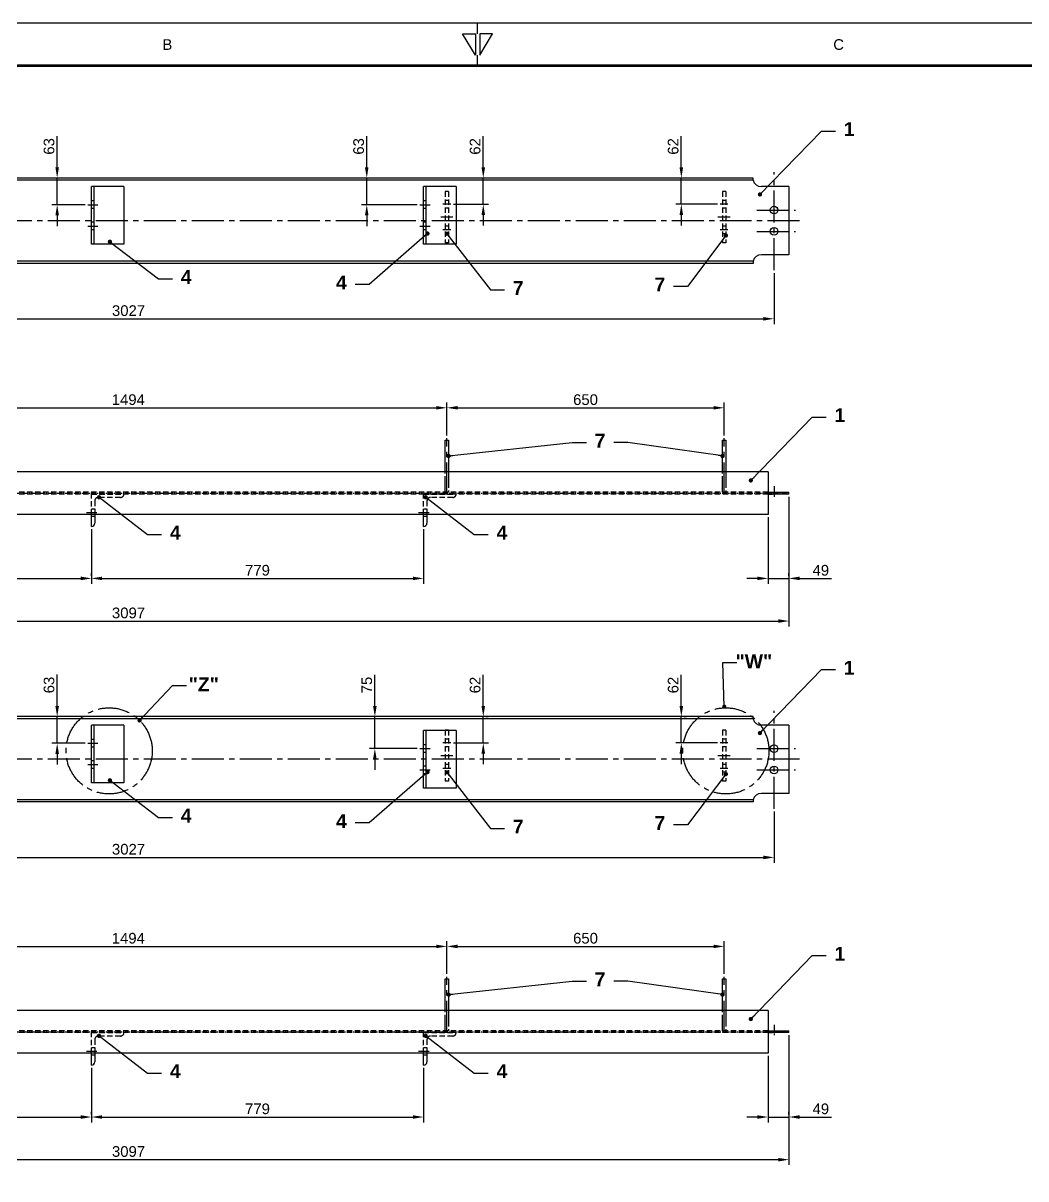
# Model space of a CAD drawing. Header units: millimetres. Extents: x -11137 to 17544, y -5373 to 15400.
# Drawn here: x 2094 to 4446, y 3230 to 5940 of the extents above; entities that cross this region are included whole.
import ezdxf
from ezdxf.enums import TextEntityAlignment as Align

# ---------------------------------------------------------------- set-up
doc = ezdxf.new("R2010")
doc.units = ezdxf.units.MM
doc.header["$LTSCALE"] = 100
doc.header["$MEASUREMENT"] = 0
for name, pattern in [('CENTER', [2, 1.25, -0.25, 0.25, -0.25]), ('CENTER2', [1.125, 0.75, -0.125, 0.125, -0.125]), ('HIDDEN', [0.375, 0.25, -0.125])]:
    doc.linetypes.add(name, pattern=pattern)
for name, color, linetype in [('CENTRO', 1, 'CENTER'), ('CONTORNO', 3, 'Continuous'), ('EM-PJ-CENTRO', 10, 'CENTER2'), ('EM-PJ-CONTORNO', 3, 'Continuous'), ('EM-PJ-COTA', 7, 'Continuous'), ('EM-PJ-TEXTO', 7, 'Continuous'), ('EM-PJ-TRACEJADA', 1, 'HIDDEN')]:
    doc.layers.add(name, color=color, linetype=linetype)
doc.styles.add('PADRAO ANGLO', font='arial.ttf')
doc.styles.add('PADRAO ANGLO NEG', font='arialbd.ttf')
doc.dimstyles.new('COTAS-ANGLO-PADRÃO', dxfattribs={"dimscale": 10, "dimtxt": 2.5, "dimasz": 2.5, "dimexe": 1.25, "dimexo": 0.625, "dimtad": 1, "dimtxsty": 'PADRAO ANGLO', "dimcen": 2.5, "dimclrd": 256, "dimclre": 256, "dimclrt": 256, "dimadec": 0, "dimazin": 0, "dimtfac": 1, "dimtmove": 0, "dimatfit": 0, "dimfxl": 1, "dimarcsym": 0})

# ---------------------------------------------------------------- blocks, each defined once
blk = doc.blocks.new('FORMATO_A1')
for p, q in [((841, 594), (0, 594)), ((316, 591.5), (316, 594)), ((316, 584), (316, 586.5))]:
    blk.add_line(p, q)
for points in [[(315.5, 586.5), (312.5, 591.5), (315.5, 591.5)], [(316.5, 586.5), (319.5, 591.5), (316.5, 591.5)]]:
    blk.add_lwpolyline(points, close=True)
at = {"const_width": 0.6}
blk.add_lwpolyline([(831, 584), (25, 584), (25, 10), (831, 10)], close=True, dxfattribs=at)
at = {"style": 'PADRAO ANGLO'}
for s, p in [('B', (243.27, 588.98)), ('C', (400.66, 588.98))]:
    blk.add_text(s, height=2.5, dxfattribs=at).set_placement(p, align=Align.MIDDLE)
blk = doc.blocks.new('b guard remov')
at = {"layer": 'EM-PJ-CENTRO'}
blk.add_line((39699.5, -27139.9), (39699.5, -27008), dxfattribs=at)
at = {"layer": 'EM-PJ-CENTRO', "ltscale": 0.5}
for p, q in [((39695.5, -27134.9), (39695.5, -27087)), ((39703.5, -27087), (39703.5, -27134.9)), ((39703.5, -27134.9), (39695.5, -27134.9))]:
    blk.add_line(p, q, dxfattribs=at)
at = {"layer": 'EM-PJ-CONTORNO', "ltscale": 0.5}
for p, q in [((39695.5, -27087), (39695.5, -27013)), ((39695.5, -27013), (39703.5, -27013)), ((39703.5, -27013), (39703.5, -27087))]:
    blk.add_line(p, q, dxfattribs=at)
blk = doc.blocks.new('guada remo')
at = {"layer": 'EM-PJ-CENTRO', "xscale": -1}
blk.add_blockref('b guard remov', (78531.4, 0), dxfattribs=at)
blk = doc.blocks.new('A$Cfd298604')
at = {"layer": 'EM-PJ-CENTRO'}
blk.add_line((44, 12.9), (44, -11.9), dxfattribs=at)
at = {"layer": 'EM-PJ-CONTORNO', "ltscale": 0.5}
for p, q in [((47.9, 7.9), (68.3, 7.9)), ((76.2, 0), (47.9, 0))]:
    blk.add_line(p, q, dxfattribs=at)
blk.add_arc((68.3, 0), 7.94, 0, 90, dxfattribs=at)
at = {"layer": 'EM-PJ-TRACEJADA', "ltscale": 0.5}
for p, q in [((0, 0), (0, 76.2)), ((7.9, 68.3), (7.9, 15.9)), ((47.9, 0), (0, 0)), ((15.9, 7.9), (47.9, 7.9))]:
    blk.add_line(p, q, dxfattribs=at)
at = {"layer": 'EM-PJ-TRACEJADA'}
for p, q in [((35, 0), (35, 7.9)), ((53, 7.9), (53, 0))]:
    blk.add_line(p, q, dxfattribs=at)
at = {"layer": 'EM-PJ-TRACEJADA', "ltscale": 0.5}
for centre, start, end in [((0, 68.3), 0, 90), ((15.9, 15.9), 180, 270)]:
    blk.add_arc(centre, 7.94, start, end, dxfattribs=at)
blk = doc.blocks.new('W103')
at = {"layer": 'CENTRO', "ltscale": 0.1}
for p, q in [((36934.7, -27122), (36934.7, -27146.5)), ((39961.7, -27122), (39961.7, -27147.3)), ((39996.7, -27138), (36899.7, -27138))]:
    blk.add_line(p, q, dxfattribs=at)
at = {"layer": 'CONTORNO'}
for p, q in [((36938.6, -27135.9), (36899.7, -27135.9)), ((36899.7, -27140.2), (36899.7, -27135.9)), ((36899.7, -27140.2), (36938.6, -27140.2)), ((36948.6, -27135.9), (36938.6, -27135.9)), ((36948.6, -27140.2), (36938.6, -27140.2)), ((39932.1, -27135.9), (39942.1, -27135.9)), ((39932.1, -27140.2), (39942.1, -27140.2)), ((39942.1, -27135.9), (39996.7, -27135.9)), ((39942.1, -27140.2), (39996.7, -27140.2)), ((39996.7, -27140.2), (39996.7, -27135.9))]:
    blk.add_line(p, q, dxfattribs=at)
at = {"layer": 'EM-PJ-CONTORNO', "ltscale": 0.5}
for p, q in [((36948.6, -27088), (39932.1, -27088)), ((36948.6, -27088), (36948.6, -27188)), ((39932.1, -27088), (39932.1, -27188)), ((36948.6, -27188), (39932.1, -27188))]:
    blk.add_line(p, q, dxfattribs=at)
at = {"layer": 'EM-PJ-TRACEJADA', "ltscale": 0.5}
for p, q in [((36925.7, -27135.8), (36925.7, -27140.2)), ((36943.7, -27134.9), (36943.7, -27141.1)), ((36948.6, -27135.9), (39932.1, -27135.9)), ((36948.6, -27140.2), (39932.1, -27140.2)), ((39952.7, -27135.9), (39952.7, -27140.2)), ((39970.7, -27135.9), (39970.7, -27140.2))]:
    blk.add_line(p, q, dxfattribs=at)
at = {"layer": 'EM-PJ-CENTRO'}
for p in [(-1780.3, -1), (-1130.2, -1), (363.8, -1), (1013.8, -1)]:
    blk.add_blockref('guada remo', p, dxfattribs=at)
at = {"layer": 'EM-PJ-TRACEJADA', "rotation": 90}
for p, xscale in [((37756.4, -27140.2), -1), ((38535.2, -27140.2), -1.000000000000001), ((39284.9, -27140.2), -1.000000000000001)]:
    blk.add_blockref('A$Cfd298604', p, dxfattribs=dict(at, xscale=xscale))
blk = doc.blocks.new('*D136')
at = {"layer": 'Defpoints', "color": 0, "transparency": 16777216}
for p in [(2254.7, 3497), (1505, 3375.4), (2254.7, 3375.4)]:
    blk.add_point(p, dxfattribs=at)
at = {"layer": 'EM-PJ-COTA', "lineweight": -2, "transparency": 16777216}
for p, q in [((2254.7, 3490.8), (2254.7, 3362.9)), ((1505, 3381.6), (1505, 3387.9)), ((1530, 3375.4), (2229.7, 3375.4))]:
    blk.add_line(p, q, dxfattribs=at)
at = {"layer": 'EM-PJ-COTA', "transparency": 16777216}
for points in [[(1530, 3379.5), (1530, 3371.2), (1505, 3375.4)], [(2229.7, 3379.5), (2229.7, 3371.2), (2254.7, 3375.4)]]:
    blk.add_solid(points, dxfattribs=at)
at = {"layer": 'EM-PJ-COTA', "transparency": 16777216, "insert": (1879.8, 3394.4), "char_height": 25, "attachment_point": 5, "style": 'PADRAO ANGLO'}
blk.add_mtext('750', dxfattribs=at)
blk = doc.blocks.new('*D137')
at = {"layer": 'Defpoints', "color": 0, "transparency": 16777216}
for p in [(3033.4, 3497), (2254.7, 3375.4), (3033.4, 3375.4)]:
    blk.add_point(p, dxfattribs=at)
at = {"layer": 'EM-PJ-COTA', "lineweight": -2, "transparency": 16777216}
for p, q in [((3033.4, 3490.8), (3033.4, 3362.9)), ((2254.7, 3381.6), (2254.7, 3387.9)), ((2279.7, 3375.4), (3008.4, 3375.4))]:
    blk.add_line(p, q, dxfattribs=at)
at = {"layer": 'EM-PJ-COTA', "transparency": 16777216}
for points in [[(2279.7, 3379.5), (2279.7, 3371.2), (2254.7, 3375.4)], [(3008.4, 3379.5), (3008.4, 3371.2), (3033.4, 3375.4)]]:
    blk.add_solid(points, dxfattribs=at)
at = {"layer": 'EM-PJ-COTA', "transparency": 16777216, "insert": (2644, 3394.4), "char_height": 25, "attachment_point": 5, "style": 'PADRAO ANGLO'}
blk.add_mtext('779', dxfattribs=at)
blk = doc.blocks.new('*D139')
at = {"layer": 'Defpoints', "color": 0, "transparency": 16777216}
for p in [(3890.1, 3573.2), (793.2, 3375.4), (3890.1, 3275.4)]:
    blk.add_point(p, dxfattribs=at)
at = {"layer": 'EM-PJ-COTA', "lineweight": -2, "transparency": 16777216}
for p, q in [((3890.1, 3567), (3890.1, 3262.9)), ((793.2, 3369.1), (793.2, 3262.9)), ((818.2, 3275.4), (3865.1, 3275.4))]:
    blk.add_line(p, q, dxfattribs=at)
at = {"layer": 'EM-PJ-COTA', "transparency": 16777216}
for points in [[(818.2, 3279.5), (818.2, 3271.2), (793.2, 3275.4)], [(3865.1, 3279.5), (3865.1, 3271.2), (3890.1, 3275.4)]]:
    blk.add_solid(points, dxfattribs=at)
at = {"layer": 'EM-PJ-COTA', "transparency": 16777216, "insert": (2341.6, 3294.4), "char_height": 25, "attachment_point": 5, "style": 'PADRAO ANGLO'}
blk.add_mtext('3097', dxfattribs=at)
blk = doc.blocks.new('*D142')
at = {"layer": 'Defpoints', "color": 0, "transparency": 16777216}
for p in [(1594.1, 3775.4), (3088.1, 3775.4), (3088.1, 3704.4)]:
    blk.add_point(p, dxfattribs=at)
at = {"layer": 'EM-PJ-COTA', "lineweight": -2, "transparency": 16777216}
for p, q in [((1594.1, 3781.6), (1594.1, 3787.9)), ((1619.1, 3775.4), (3063.1, 3775.4)), ((3088.1, 3710.7), (3088.1, 3787.9))]:
    blk.add_line(p, q, dxfattribs=at)
at = {"layer": 'EM-PJ-COTA', "transparency": 16777216}
for points in [[(1619.1, 3779.5), (1619.1, 3771.2), (1594.1, 3775.4)], [(3063.1, 3779.5), (3063.1, 3771.2), (3088.1, 3775.4)]]:
    blk.add_solid(points, dxfattribs=at)
at = {"layer": 'EM-PJ-COTA', "transparency": 16777216, "insert": (2341.1, 3794.4), "char_height": 25, "attachment_point": 5, "style": 'PADRAO ANGLO'}
blk.add_mtext('1494', dxfattribs=at)
blk = doc.blocks.new('*D143')
at = {"layer": 'Defpoints', "color": 0, "transparency": 16777216}
for p in [(3088.1, 3775.4), (3738.2, 3775.4), (3738.2, 3704.4)]:
    blk.add_point(p, dxfattribs=at)
at = {"layer": 'EM-PJ-COTA', "lineweight": -2, "transparency": 16777216}
for p, q in [((3088.1, 3781.6), (3088.1, 3787.9)), ((3113.1, 3775.4), (3713.2, 3775.4)), ((3738.2, 3710.7), (3738.2, 3787.9))]:
    blk.add_line(p, q, dxfattribs=at)
at = {"layer": 'EM-PJ-COTA', "transparency": 16777216}
for points in [[(3113.1, 3779.5), (3113.1, 3771.2), (3088.1, 3775.4)], [(3713.2, 3779.5), (3713.2, 3771.2), (3738.2, 3775.4)]]:
    blk.add_solid(points, dxfattribs=at)
at = {"layer": 'EM-PJ-COTA', "transparency": 16777216, "insert": (3413.1, 3794.4), "char_height": 25, "attachment_point": 5, "style": 'PADRAO ANGLO'}
blk.add_mtext('650', dxfattribs=at)
blk = doc.blocks.new('*D145')
at = {"layer": 'Defpoints', "color": 0, "transparency": 16777216}
for p in [(3841.2, 3525.4), (3890.1, 3375.4), (3890.1, 3375.4)]:
    blk.add_point(p, dxfattribs=at)
at = {"layer": 'EM-PJ-COTA', "lineweight": -2, "transparency": 16777216}
for p, q in [((3841.2, 3519.1), (3841.2, 3362.9)), ((3890.1, 3381.6), (3890.1, 3387.9)), ((3816.2, 3375.4), (3791.2, 3375.4)), ((3841.2, 3375.4), (3890.1, 3375.4)), ((3915.1, 3375.4), (3989.5, 3375.4))]:
    blk.add_line(p, q, dxfattribs=at)
at = {"layer": 'EM-PJ-COTA', "transparency": 16777216}
for points in [[(3816.2, 3379.5), (3816.2, 3371.2), (3841.2, 3375.4)], [(3915.1, 3379.5), (3915.1, 3371.2), (3890.1, 3375.4)]]:
    blk.add_solid(points, dxfattribs=at)
at = {"layer": 'EM-PJ-COTA', "transparency": 16777216, "insert": (3964.8, 3394.4), "char_height": 25, "attachment_point": 5, "style": 'PADRAO ANGLO'}
blk.add_mtext('49', dxfattribs=at)
blk = doc.blocks.new('A$C9bd9dc66')
at = {"layer": 'EM-PJ-CENTRO'}
for p, q in [((8.8, 25), (-15.2, 25)), ((8.8, -25), (-15.2, -25))]:
    blk.add_line(p, q, dxfattribs=at)
at = {"layer": 'EM-PJ-CONTORNO'}
for p, q in [((-76.2, 67.5), (-76.2, -67.5)), ((-76.2, 67.5), (-10, 67.5)), ((-10, 67.5), (0, 67.5)), ((-6.4, -67.5), (-6.4, 67.5)), ((0, -67.5), (0, 67.5)), ((-76.2, -67.5), (-10, -67.5)), ((-10, -67.5), (0, -67.5))]:
    blk.add_line(p, q, dxfattribs=at)
at = {"layer": 'EM-PJ-TRACEJADA'}
for p, q in [((-6.4, 34), (0, 34)), ((-6.4, 16), (0, 16)), ((-6.4, -16), (0, -16)), ((-6.4, -34), (0, -34))]:
    blk.add_line(p, q, dxfattribs=at)
blk = doc.blocks.new('XCV')
at = {"layer": 'EM-PJ-CENTRO', "ltscale": 0.5}
for p, q in [((-16584, 11996.6), (-16602.5, 11996.6)), ((-16579, 11966.6), (-16607.5, 11966.6)), ((-16584, 11936.6), (-16602.5, 11936.6))]:
    blk.add_line(p, q, dxfattribs=at)
at = {"layer": 'EM-PJ-TRACEJADA', "ltscale": 0.5}
for p, q in [((-16589, 12026.6), (-16597, 12026.6)), ((-16597, 12026.6), (-16597, 11906.6)), ((-16589, 12005.6), (-16597, 12005.6)), ((-16589, 12026.6), (-16589, 11906.6)), ((-16589, 11987.6), (-16597, 11987.6)), ((-16589, 11945.6), (-16597, 11945.6)), ((-16589, 11927.6), (-16597, 11927.6)), ((-16589, 11906.6), (-16597, 11906.6))]:
    blk.add_line(p, q, dxfattribs=at)
blk = doc.blocks.new('A$C455dffc9')
at = {"layer": 'EM-PJ-CENTRO'}
for p, q in [((35, -196.4), (35, 34)), ((3062, -196.4), (3062, 34)), ((3122, -80), (-25, -80)), ((-15, -55), (62.6, -55)), ((3021.5, -55), (3112, -55)), ((-15, -105), (62.6, -105)), ((3021.5, -105), (3112, -105))]:
    blk.add_line(p, q, dxfattribs=at)
at = {"layer": 'EM-PJ-CONTORNO'}
for p, q in [((0, 0), (0, -160)), ((0, 0), (64.6, 0)), ((3013, 20), (83.9, 20)), ((83.9, 14.8), (83.9, 20)), ((3013, 14.8), (83.9, 14.8)), ((3013, 14.8), (3013, 20)), ((3097, 0), (3032.3, 0)), ((3097, 0), (3097, -160)), ((0, -160), (64.6, -160)), ((3097, -160), (3032.3, -160)), ((3013, -174.8), (83.9, -174.8)), ((83.9, -174.8), (83.9, -180)), ((3013, -180), (83.9, -180)), ((3013, -174.8), (3013, -180))]:
    blk.add_line(p, q, dxfattribs=at)
for centre in [(35, -55), (3062, -55), (35, -105), (3062, -105)]:
    blk.add_circle(centre, 9, dxfattribs=at)
for centre, start, end in [((64.6, 20), 270, 344.9299), ((3032.3, 20), 195.0701, 270), ((64.6, -180), 15.0701, 90), ((3032.3, -180), 90, 164.9299)]:
    blk.add_arc(centre, 20, start, end, dxfattribs=at)
at = {"layer": 'EM-PJ-CONTORNO', "xscale": -1}
for p in [(711.8, -67.5), (1461.5, -67.5), (2240.2, -80)]:
    blk.add_blockref('A$C9bd9dc66', p, dxfattribs=at)
at = {"layer": 'EM-PJ-CONTORNO'}
for p in [(16744, -12038.1), (17394, -12038.1), (18888, -12038.1), (19538, -12038.1)]:
    blk.add_blockref('XCV', p, dxfattribs=at)
blk = doc.blocks.new('*D164')
at = {"layer": 'Defpoints', "color": 0, "transparency": 16777216}
for p in [(2174.3, 5576.8), (2193.4, 5576.8), (2245.8, 5514.3)]:
    blk.add_point(p, dxfattribs=at)
at = {"layer": 'EM-PJ-COTA', "lineweight": -2, "transparency": 16777216}
for p, q in [((2174.3, 5601.8), (2174.3, 5675.2)), ((2187.1, 5576.8), (2161.8, 5576.8)), ((2174.3, 5514.3), (2174.3, 5576.8)), ((2239.6, 5514.3), (2161.8, 5514.3)), ((2174.3, 5489.3), (2174.3, 5464.3))]:
    blk.add_line(p, q, dxfattribs=at)
at = {"layer": 'EM-PJ-COTA', "transparency": 16777216}
for points in [[(2170.2, 5601.8), (2178.5, 5601.8), (2174.3, 5576.8)], [(2170.2, 5489.3), (2178.5, 5489.3), (2174.3, 5514.3)]]:
    blk.add_solid(points, dxfattribs=at)
at = {"layer": 'EM-PJ-COTA', "transparency": 16777216, "insert": (2155.3, 5651), "char_height": 25, "attachment_point": 5, "rotation": 90, "style": 'PADRAO ANGLO'}
blk.add_mtext('63', dxfattribs=at)
blk = doc.blocks.new('*D165')
at = {"layer": 'Defpoints', "color": 0, "transparency": 16777216}
for p in [(2900.2, 5576.8), (2919.2, 5576.8), (3024.6, 5514.3)]:
    blk.add_point(p, dxfattribs=at)
at = {"layer": 'EM-PJ-COTA', "lineweight": -2, "transparency": 16777216}
for p, q in [((2900.2, 5601.8), (2900.2, 5675.2)), ((2912.9, 5576.8), (2887.7, 5576.8)), ((2900.2, 5514.3), (2900.2, 5576.8)), ((3018.3, 5514.3), (2887.7, 5514.3)), ((2900.2, 5489.3), (2900.2, 5464.3))]:
    blk.add_line(p, q, dxfattribs=at)
at = {"layer": 'EM-PJ-COTA', "transparency": 16777216}
for points in [[(2896, 5601.8), (2904.3, 5601.8), (2900.2, 5576.8)], [(2896, 5489.3), (2904.3, 5489.3), (2900.2, 5514.3)]]:
    blk.add_solid(points, dxfattribs=at)
at = {"layer": 'EM-PJ-COTA', "transparency": 16777216, "insert": (2881.2, 5651), "char_height": 25, "attachment_point": 5, "rotation": 90, "style": 'PADRAO ANGLO'}
blk.add_mtext('63', dxfattribs=at)
blk = doc.blocks.new('*D158')
at = {"layer": 'Defpoints', "color": 0, "transparency": 16777216}
for p in [(3173.4, 5576.8), (3173.4, 5576.8), (3097.1, 5515.3)]:
    blk.add_point(p, dxfattribs=at)
at = {"layer": 'EM-PJ-COTA', "lineweight": -2, "transparency": 16777216}
for p, q in [((3173.4, 5601.8), (3173.4, 5674.9)), ((3167.1, 5576.8), (3160.9, 5576.8)), ((3173.4, 5515.3), (3173.4, 5576.8)), ((3103.4, 5515.3), (3185.9, 5515.3)), ((3173.4, 5490.3), (3173.4, 5465.3))]:
    blk.add_line(p, q, dxfattribs=at)
at = {"layer": 'EM-PJ-COTA', "transparency": 16777216}
for points in [[(3169.2, 5601.8), (3177.5, 5601.8), (3173.4, 5576.8)], [(3169.2, 5490.3), (3177.5, 5490.3), (3173.4, 5515.3)]]:
    blk.add_solid(points, dxfattribs=at)
at = {"layer": 'EM-PJ-COTA', "transparency": 16777216, "insert": (3154.3, 5650.9), "char_height": 25, "attachment_point": 5, "rotation": 90, "style": 'PADRAO ANGLO'}
blk.add_mtext('62', dxfattribs=at)
blk = doc.blocks.new('*D159')
at = {"layer": 'Defpoints', "color": 0, "transparency": 16777216}
for p in [(3637.7, 5576.8), (3637.7, 5576.8), (3728.7, 5515.3)]:
    blk.add_point(p, dxfattribs=at)
at = {"layer": 'EM-PJ-COTA', "lineweight": -2, "transparency": 16777216}
for p, q in [((3637.7, 5601.8), (3637.7, 5674.9)), ((3631.5, 5576.8), (3625.2, 5576.8)), ((3637.7, 5515.3), (3637.7, 5576.8)), ((3722.5, 5515.3), (3625.2, 5515.3)), ((3637.7, 5490.3), (3637.7, 5465.3))]:
    blk.add_line(p, q, dxfattribs=at)
at = {"layer": 'EM-PJ-COTA', "transparency": 16777216}
for points in [[(3633.6, 5601.8), (3641.9, 5601.8), (3637.7, 5576.8)], [(3633.6, 5490.3), (3641.9, 5490.3), (3637.7, 5515.3)]]:
    blk.add_solid(points, dxfattribs=at)
at = {"layer": 'EM-PJ-COTA', "transparency": 16777216, "insert": (3618.7, 5650.9), "char_height": 25, "attachment_point": 5, "rotation": 90, "style": 'PADRAO ANGLO'}
blk.add_mtext('62', dxfattribs=at)
blk = doc.blocks.new('*D168')
at = {"layer": 'Defpoints', "color": 0, "transparency": 16777216}
for p in [(3173.4, 4314), (3173.4, 4314), (3097.1, 4252.5)]:
    blk.add_point(p, dxfattribs=at)
at = {"layer": 'EM-PJ-COTA', "lineweight": -2, "transparency": 16777216}
for p, q in [((3173.4, 4339), (3173.4, 4412.2)), ((3173.4, 4252.5), (3173.4, 4314)), ((3179.6, 4314), (3185.9, 4314)), ((3103.4, 4252.5), (3185.9, 4252.5)), ((3173.4, 4227.5), (3173.4, 4202.5))]:
    blk.add_line(p, q, dxfattribs=at)
at = {"layer": 'EM-PJ-COTA', "transparency": 16777216}
for points in [[(3169.2, 4339), (3177.5, 4339), (3173.4, 4314)], [(3169.2, 4227.5), (3177.5, 4227.5), (3173.4, 4252.5)]]:
    blk.add_solid(points, dxfattribs=at)
at = {"layer": 'EM-PJ-COTA', "transparency": 16777216, "insert": (3154.3, 4388.1), "char_height": 25, "attachment_point": 5, "rotation": 90, "style": 'PADRAO ANGLO'}
blk.add_mtext('62', dxfattribs=at)
blk = doc.blocks.new('*D169')
at = {"layer": 'Defpoints', "color": 0, "transparency": 16777216}
for p in [(3637.7, 4314), (3637.7, 4314), (3728.7, 4252.5)]:
    blk.add_point(p, dxfattribs=at)
at = {"layer": 'EM-PJ-COTA', "lineweight": -2, "transparency": 16777216}
for p, q in [((3637.7, 4339), (3637.7, 4412.2)), ((3637.7, 4252.5), (3637.7, 4314)), ((3644, 4314), (3650.2, 4314)), ((3722.5, 4252.5), (3625.2, 4252.5)), ((3637.7, 4227.5), (3637.7, 4202.5))]:
    blk.add_line(p, q, dxfattribs=at)
at = {"layer": 'EM-PJ-COTA', "transparency": 16777216}
for points in [[(3633.6, 4339), (3641.9, 4339), (3637.7, 4314)], [(3633.6, 4227.5), (3641.9, 4227.5), (3637.7, 4252.5)]]:
    blk.add_solid(points, dxfattribs=at)
at = {"layer": 'EM-PJ-COTA', "transparency": 16777216, "insert": (3618.7, 4388.1), "char_height": 25, "attachment_point": 5, "rotation": 90, "style": 'PADRAO ANGLO'}
blk.add_mtext('62', dxfattribs=at)
blk = doc.blocks.new('*D174')
at = {"layer": 'Defpoints', "color": 0, "transparency": 16777216}
for p in [(2174.3, 4314), (2193.4, 4314), (2245.8, 4251.5)]:
    blk.add_point(p, dxfattribs=at)
at = {"layer": 'EM-PJ-COTA', "lineweight": -2, "transparency": 16777216}
for p, q in [((2174.3, 4339), (2174.3, 4412.5)), ((2187.1, 4314), (2161.8, 4314)), ((2174.3, 4251.5), (2174.3, 4314)), ((2239.6, 4251.5), (2161.8, 4251.5)), ((2174.3, 4226.5), (2174.3, 4201.5))]:
    blk.add_line(p, q, dxfattribs=at)
at = {"layer": 'EM-PJ-COTA', "transparency": 16777216}
for points in [[(2170.2, 4339), (2178.5, 4339), (2174.3, 4314)], [(2170.2, 4226.5), (2178.5, 4226.5), (2174.3, 4251.5)]]:
    blk.add_solid(points, dxfattribs=at)
at = {"layer": 'EM-PJ-COTA', "transparency": 16777216, "insert": (2155.3, 4388.2), "char_height": 25, "attachment_point": 5, "rotation": 90, "style": 'PADRAO ANGLO'}
blk.add_mtext('63', dxfattribs=at)
blk = doc.blocks.new('*D175')
at = {"layer": 'Defpoints', "color": 0, "transparency": 16777216}
for p in [(2919.2, 4314), (2919.2, 4314), (3024.6, 4239)]:
    blk.add_point(p, dxfattribs=at)
at = {"layer": 'EM-PJ-COTA', "lineweight": -2, "transparency": 16777216}
for p, q in [((2919.2, 4339), (2919.2, 4412.3)), ((2912.9, 4314), (2906.7, 4314)), ((2919.2, 4239), (2919.2, 4314)), ((3018.3, 4239), (2906.7, 4239)), ((2919.2, 4214), (2919.2, 4189))]:
    blk.add_line(p, q, dxfattribs=at)
at = {"layer": 'EM-PJ-COTA', "transparency": 16777216}
for points in [[(2915, 4339), (2923.4, 4339), (2919.2, 4314)], [(2915, 4214), (2923.4, 4214), (2919.2, 4239)]]:
    blk.add_solid(points, dxfattribs=at)
at = {"layer": 'EM-PJ-COTA', "transparency": 16777216, "insert": (2900.2, 4388.2), "char_height": 25, "attachment_point": 5, "rotation": 90, "style": 'PADRAO ANGLO'}
blk.add_mtext('75', dxfattribs=at)
blk = doc.blocks.new('A$Cee4d66c9')
at = {"layer": 'EM-PJ-CENTRO'}
for p, q in [((35, 850.6), (35, 1080.9)), ((3062, 850.6), (3062, 1080.9)), ((-15, 991.9), (62.6, 991.9)), ((3021.5, 991.9), (3112, 991.9)), ((3122, 966.9), (-25, 966.9)), ((-15, 941.9), (62.6, 941.9)), ((3021.5, 941.9), (3112, 941.9))]:
    blk.add_line(p, q, dxfattribs=at)
at = {"layer": 'EM-PJ-CONTORNO'}
for p, q in [((3013, 1066.9), (83.9, 1066.9)), ((83.9, 1061.7), (83.9, 1066.9)), ((3013, 1061.7), (83.9, 1061.7)), ((3013, 1061.7), (3013, 1066.9)), ((0, 1046.9), (0, 886.9)), ((0, 1046.9), (64.6, 1046.9)), ((3097, 1046.9), (3032.3, 1046.9)), ((3097, 1046.9), (3097, 886.9)), ((0, 886.9), (64.6, 886.9)), ((3013, 872.1), (83.9, 872.1)), ((83.9, 872.1), (83.9, 866.9)), ((3013, 872.1), (3013, 866.9)), ((3097, 886.9), (3032.3, 886.9)), ((3013, 866.9), (83.9, 866.9))]:
    blk.add_line(p, q, dxfattribs=at)
for centre in [(35, 991.9), (3062, 991.9), (35, 941.9), (3062, 941.9)]:
    blk.add_circle(centre, 9, dxfattribs=at)
for centre, start, end in [((64.6, 1066.9), 270, 344.9299), ((3032.3, 1066.9), 195.0701, 270), ((64.6, 866.9), 15.0701, 90), ((3032.3, 866.9), 90, 164.9299)]:
    blk.add_arc(centre, 20, start, end, dxfattribs=at)
for p in [(16744, -10991.2), (17394, -10991.2), (18888, -10991.2), (19538, -10991.2)]:
    blk.add_blockref('XCV', p, dxfattribs=at)
at = {"layer": 'EM-PJ-CONTORNO', "xscale": -1}
for p in [(711.8, 979.4), (1461.5, 979.4), (2240.2, 979.4)]:
    blk.add_blockref('A$C9bd9dc66', p, dxfattribs=at)
blk = doc.blocks.new('*D179')
at = {"layer": 'Defpoints', "color": 0, "transparency": 16777216}
for p in [(3855.1, 4097.6), (828.2, 3984), (3855.1, 3984)]:
    blk.add_point(p, dxfattribs=at)
at = {"layer": 'EM-PJ-COTA', "lineweight": -2, "transparency": 16777216}
for p, q in [((3855.1, 4091.4), (3855.1, 3971.5)), ((828.2, 3990.3), (828.2, 3996.5)), ((853.2, 3984), (3830.1, 3984))]:
    blk.add_line(p, q, dxfattribs=at)
at = {"layer": 'EM-PJ-COTA', "transparency": 16777216}
for points in [[(853.2, 3988.2), (853.2, 3979.8), (828.2, 3984)], [(3830.1, 3988.2), (3830.1, 3979.8), (3855.1, 3984)]]:
    blk.add_solid(points, dxfattribs=at)
at = {"layer": 'EM-PJ-COTA', "transparency": 16777216, "insert": (2341.6, 4003), "char_height": 25, "attachment_point": 5, "style": 'PADRAO ANGLO'}
blk.add_mtext('3027', dxfattribs=at)
blk = doc.blocks.new('*D182')
at = {"layer": 'Defpoints', "color": 0, "transparency": 16777216}
for p in [(3855.1, 5360.4), (828.2, 5246.8), (3855.1, 5246.8)]:
    blk.add_point(p, dxfattribs=at)
at = {"layer": 'EM-PJ-COTA', "lineweight": -2, "transparency": 16777216}
for p, q in [((3855.1, 5354.1), (3855.1, 5234.3)), ((828.2, 5253), (828.2, 5259.3)), ((853.2, 5246.8), (3830.1, 5246.8))]:
    blk.add_line(p, q, dxfattribs=at)
at = {"layer": 'EM-PJ-COTA', "transparency": 16777216}
for points in [[(853.2, 5250.9), (853.2, 5242.6), (828.2, 5246.8)], [(3830.1, 5250.9), (3830.1, 5242.6), (3855.1, 5246.8)]]:
    blk.add_solid(points, dxfattribs=at)
at = {"layer": 'EM-PJ-COTA', "transparency": 16777216, "insert": (2341.6, 5265.8), "char_height": 25, "attachment_point": 5, "style": 'PADRAO ANGLO'}
blk.add_mtext('3027', dxfattribs=at)
blk = doc.blocks.new('*D186')
at = {"layer": 'Defpoints', "color": 0, "transparency": 16777216}
for p in [(2254.7, 4759.8), (1505, 4638.1), (2254.7, 4638.1)]:
    blk.add_point(p, dxfattribs=at)
at = {"layer": 'EM-PJ-COTA', "lineweight": -2, "transparency": 16777216}
for p, q in [((2254.7, 4753.5), (2254.7, 4625.6)), ((1505, 4644.4), (1505, 4650.6)), ((1530, 4638.1), (2229.7, 4638.1))]:
    blk.add_line(p, q, dxfattribs=at)
at = {"layer": 'EM-PJ-COTA', "transparency": 16777216}
for points in [[(1530, 4642.3), (1530, 4634), (1505, 4638.1)], [(2229.7, 4642.3), (2229.7, 4634), (2254.7, 4638.1)]]:
    blk.add_solid(points, dxfattribs=at)
at = {"layer": 'EM-PJ-COTA', "transparency": 16777216, "insert": (1879.8, 4657.1), "char_height": 25, "attachment_point": 5, "style": 'PADRAO ANGLO'}
blk.add_mtext('750', dxfattribs=at)
blk = doc.blocks.new('*D187')
at = {"layer": 'Defpoints', "color": 0, "transparency": 16777216}
for p in [(3033.4, 4759.8), (2254.7, 4638.1), (3033.4, 4638.1)]:
    blk.add_point(p, dxfattribs=at)
at = {"layer": 'EM-PJ-COTA', "lineweight": -2, "transparency": 16777216}
for p, q in [((3033.4, 4753.5), (3033.4, 4625.6)), ((2254.7, 4644.4), (2254.7, 4650.6)), ((2279.7, 4638.1), (3008.4, 4638.1))]:
    blk.add_line(p, q, dxfattribs=at)
at = {"layer": 'EM-PJ-COTA', "transparency": 16777216}
for points in [[(2279.7, 4642.3), (2279.7, 4634), (2254.7, 4638.1)], [(3008.4, 4642.3), (3008.4, 4634), (3033.4, 4638.1)]]:
    blk.add_solid(points, dxfattribs=at)
at = {"layer": 'EM-PJ-COTA', "transparency": 16777216, "insert": (2644, 4657.1), "char_height": 25, "attachment_point": 5, "style": 'PADRAO ANGLO'}
blk.add_mtext('779', dxfattribs=at)
blk = doc.blocks.new('*D189')
at = {"layer": 'Defpoints', "color": 0, "transparency": 16777216}
for p in [(3890.1, 4836), (793.2, 4638.1), (3890.1, 4538.1)]:
    blk.add_point(p, dxfattribs=at)
at = {"layer": 'EM-PJ-COTA', "lineweight": -2, "transparency": 16777216}
for p, q in [((3890.1, 4829.7), (3890.1, 4525.6)), ((793.2, 4631.9), (793.2, 4525.6)), ((818.2, 4538.1), (3865.1, 4538.1))]:
    blk.add_line(p, q, dxfattribs=at)
at = {"layer": 'EM-PJ-COTA', "transparency": 16777216}
for points in [[(818.2, 4542.3), (818.2, 4534), (793.2, 4538.1)], [(3865.1, 4542.3), (3865.1, 4534), (3890.1, 4538.1)]]:
    blk.add_solid(points, dxfattribs=at)
at = {"layer": 'EM-PJ-COTA', "transparency": 16777216, "insert": (2341.6, 4557.1), "char_height": 25, "attachment_point": 5, "style": 'PADRAO ANGLO'}
blk.add_mtext('3097', dxfattribs=at)
blk = doc.blocks.new('*D192')
at = {"layer": 'Defpoints', "color": 0, "transparency": 16777216}
for p in [(1594.1, 5038.1), (3088.1, 5038.1), (3088.1, 4967.2)]:
    blk.add_point(p, dxfattribs=at)
at = {"layer": 'EM-PJ-COTA', "lineweight": -2, "transparency": 16777216}
for p, q in [((1594.1, 5044.4), (1594.1, 5050.6)), ((3088.1, 4973.4), (3088.1, 5050.6)), ((1619.1, 5038.1), (3063.1, 5038.1))]:
    blk.add_line(p, q, dxfattribs=at)
at = {"layer": 'EM-PJ-COTA', "transparency": 16777216}
for points in [[(1619.1, 5042.3), (1619.1, 5034), (1594.1, 5038.1)], [(3063.1, 5042.3), (3063.1, 5034), (3088.1, 5038.1)]]:
    blk.add_solid(points, dxfattribs=at)
at = {"layer": 'EM-PJ-COTA', "transparency": 16777216, "insert": (2341.1, 5057.1), "char_height": 25, "attachment_point": 5, "style": 'PADRAO ANGLO'}
blk.add_mtext('1494', dxfattribs=at)
blk = doc.blocks.new('*D193')
at = {"layer": 'Defpoints', "color": 0, "transparency": 16777216}
for p in [(3088.1, 5038.1), (3738.2, 5038.1), (3738.2, 4967.2)]:
    blk.add_point(p, dxfattribs=at)
at = {"layer": 'EM-PJ-COTA', "lineweight": -2, "transparency": 16777216}
for p, q in [((3088.1, 5044.4), (3088.1, 5050.6)), ((3738.2, 4973.4), (3738.2, 5050.6)), ((3113.1, 5038.1), (3713.2, 5038.1))]:
    blk.add_line(p, q, dxfattribs=at)
at = {"layer": 'EM-PJ-COTA', "transparency": 16777216}
for points in [[(3113.1, 5042.3), (3113.1, 5034), (3088.1, 5038.1)], [(3713.2, 5042.3), (3713.2, 5034), (3738.2, 5038.1)]]:
    blk.add_solid(points, dxfattribs=at)
at = {"layer": 'EM-PJ-COTA', "transparency": 16777216, "insert": (3413.1, 5057.1), "char_height": 25, "attachment_point": 5, "style": 'PADRAO ANGLO'}
blk.add_mtext('650', dxfattribs=at)
blk = doc.blocks.new('*D194')
at = {"layer": 'Defpoints', "color": 0, "transparency": 16777216}
for p in [(3841.2, 4788.1), (3890.1, 4638.1), (3890.1, 4638.1)]:
    blk.add_point(p, dxfattribs=at)
at = {"layer": 'EM-PJ-COTA', "lineweight": -2, "transparency": 16777216}
for p, q in [((3841.2, 4781.9), (3841.2, 4625.6)), ((3816.2, 4638.1), (3791.2, 4638.1)), ((3841.2, 4638.1), (3890.1, 4638.1)), ((3890.1, 4644.4), (3890.1, 4650.6)), ((3915.1, 4638.1), (3989.5, 4638.1))]:
    blk.add_line(p, q, dxfattribs=at)
at = {"layer": 'EM-PJ-COTA', "transparency": 16777216}
for points in [[(3816.2, 4642.3), (3816.2, 4634), (3841.2, 4638.1)], [(3915.1, 4642.3), (3915.1, 4634), (3890.1, 4638.1)]]:
    blk.add_solid(points, dxfattribs=at)
at = {"layer": 'EM-PJ-COTA', "transparency": 16777216, "insert": (3964.8, 4657.1), "char_height": 25, "attachment_point": 5, "style": 'PADRAO ANGLO'}
blk.add_mtext('49', dxfattribs=at)

msp = doc.modelspace()

# ---------------------------------------------------------------- linework, layer by layer
at = {"layer": 'EM-PJ-CENTRO'}
for centre in [(2296.142, 4233.785), (3742.231, 4233.785)]:
    msp.add_circle(centre, 101.045, dxfattribs=at)
at = {"layer": 'EM-PJ-COTA'}
for p, q in [((3966.066, 5686.97), (3998.992, 5686.97)), ((2411.805, 5340.318), (2444.731, 5340.318)), ((2905.896, 5327.538), (2872.971, 5327.538)), ((3190.299, 5314.799), (3223.225, 5314.799)), ((3652.438, 5322.875), (3619.512, 5322.875)), ((3944.614, 5016.452), (3977.54, 5016.452)), ((3382.117, 4956.576), (3415.043, 4956.576)), ((3512.23, 4956.576), (3479.304, 4956.576)), ((2386.259, 4741.184), (2419.185, 4741.184)), ((3152.225, 4741.184), (3185.151, 4741.184)), ((3734.767, 4441.124), (3767.693, 4441.124)), ((3966.066, 4424.22), (3998.992, 4424.22)), ((2444.971, 4387.271), (2477.897, 4387.271)), ((2411.805, 4077.568), (2444.731, 4077.568)), ((2905.896, 4064.788), (2872.971, 4064.788)), ((3190.299, 4052.049), (3223.225, 4052.049)), ((3652.438, 4060.125), (3619.512, 4060.125)), ((3944.614, 3753.702), (3977.54, 3753.702)), ((3382.117, 3693.826), (3415.043, 3693.826)), ((3512.23, 3693.826), (3479.304, 3693.826)), ((2386.259, 3478.434), (2419.185, 3478.434)), ((3152.225, 3478.434), (3185.151, 3478.434))]:
    msp.add_line(p, q, dxfattribs=at)

# ---------------------------------------------------------------- block references
at = {"xscale": 10, "yscale": 10, "zscale": 10}
msp.add_blockref('FORMATO_A1', (0, 0), dxfattribs=at)
at = {"layer": 'EM-PJ-CONTORNO', "xscale": -1}
for p in [(40789.846, 31976.165), (40789.846, 30713.415)]:
    msp.add_blockref('W103', p, dxfattribs=at)
at = {"layer": 'EM-PJ-COTA'}
for name, p in [('A$Cee4d66c9', (793.156, 4509.832)), ('A$C455dffc9', (793.156, 4294.007))]:
    msp.add_blockref(name, p, dxfattribs=at)

# ---------------------------------------------------------------- texts
at = {"layer": 'EM-PJ-TEXTO', "style": 'PADRAO ANGLO NEG'}
for s, p in [('1', (4031.122, 5691.33)), ('4', (2476.861, 5344.677)), ('4', (2840.84, 5331.898)), ('7', (3587.382, 5327.234)), ('7', (3255.356, 5319.159)), ('1', (4009.67, 5020.812)), ('7', (3447.174, 4960.935)), ('4', (2451.316, 4745.543)), ('4', (3217.281, 4745.543)), ('"W"', (3807.921, 4443.777)), ('1', (4031.122, 4428.58)), ('"Z"', (2518.125, 4389.924)), ('4', (2476.861, 4081.927)), ('4', (2840.84, 4069.148)), ('7', (3255.356, 4056.409)), ('7', (3587.382, 4064.484)), ('1', (4009.67, 3758.062)), ('7', (3447.174, 3698.185)), ('4', (2451.316, 3482.793)), ('4', (3217.281, 3482.793))]:
    msp.add_text(s, height=32.5, dxfattribs=at).set_placement(p, align=Align.MIDDLE_CENTER)

# ---------------------------------------------------------------- dimensions: what is measured, and where the dimension line sits
at = {"layer": 'EM-PJ-COTA'}
for base, p1, p2, picture, middle in [((2174.349044615, 5576.756555168), (2245.817190857, 5514.256555167), (2193.371895912, 5576.756555168), '*D164', (2174.349044615, 5650.980634294)), ((2900.17384971, 5576.756555168), (3024.570683969, 5514.256555168), (2919.196701006, 5576.756555168), '*D165', (2900.17384971, 5650.980634294)), ((2174.349044615, 4314.006531789), (2245.817190857, 4251.506531789), (2193.371895912, 4314.006531789), '*D174', (2174.349044615, 4388.230610916))]:
    dim = msp.add_linear_dim(base=base, p1=p1, p2=p2, angle=90, dimstyle='COTAS-ANGLO-PADRÃO', override={"dimdec": 0}, dxfattribs=at)
    dim.commit()
    dim.dimension.update_dxf_attribs({"geometry": picture, "text_midpoint": middle, "dimtype": 160})
for base, p1, p2, picture, middle in [((3173.363762221, 5576.756555168), (3097.137750289, 5515.256555168), (3173.363762221, 5576.756555168), '*D158', (3154.349437528, 5650.852735249)), ((3637.744920476, 5576.756555168), (3728.736508491, 5515.256555168), (3637.744920476, 5576.756555168), '*D159', (3618.730595783, 5650.852735249)), ((3173.363762221, 4314.006531789), (3097.137750289, 4252.506531789), (3173.363762221, 4314.006531789), '*D168', (3154.349437528, 4388.102711871)), ((3637.744920476, 4314.006531789), (3728.736508491, 4252.506531789), (3637.744920476, 4314.006531789), '*D169', (3618.730595783, 4388.102711871))]:
    dim = msp.add_linear_dim(base=base, p1=p1, p2=p2, angle=90, dimstyle='COTAS-ANGLO-PADRÃO', override={"dimdec": 0}, dxfattribs=at)
    dim.commit()
    dim.dimension.update_dxf_attribs({"geometry": picture, "text_midpoint": middle})
for base, p1, p2, picture, middle in [((3855.106, 5246.757), (828.156, 5246.757), (3855.106, 5360.396), '*D182', (2341.631, 5265.779)), ((3088.109, 5038.12), (1594.109, 5038.12), (3088.109, 4967.17), '*D192', (2341.109, 5057.134)), ((3738.18, 5038.12), (3088.109, 5038.12), (3738.18, 4967.17), '*D193', (3413.144, 5057.134)), ((3890.106, 4538.12), (793.156, 4638.12), (3890.106, 4835.97), '*D189', (2341.631, 4557.143)), ((3890.106, 4638.12), (3841.206, 4788.12), (3890.106, 4638.12), '*D194', (3964.791, 4657.134)), ((2254.653, 4638.12), (1504.989, 4638.12), (2254.653, 4759.77), '*D186', (1879.821, 4657.134)), ((3033.406, 4638.12), (2254.653, 4638.12), (3033.406, 4759.77), '*D187', (2644.03, 4657.134)), ((3855.106, 3984.007), (828.156, 3984.007), (3855.106, 4097.646), '*D179', (2341.631, 4003.029)), ((3088.109, 3775.37), (1594.109, 3775.37), (3088.109, 3704.42), '*D142', (2341.109, 3794.384)), ((3738.18, 3775.37), (3088.109, 3775.37), (3738.18, 3704.42), '*D143', (3413.144, 3794.384)), ((3890.106, 3275.37), (793.156, 3375.37), (3890.106, 3573.22), '*D139', (2341.631, 3294.393)), ((3890.106, 3375.37), (3841.206, 3525.37), (3890.106, 3375.37), '*D145', (3964.791, 3394.384)), ((2254.653, 3375.37), (1504.989, 3375.37), (2254.653, 3497.02), '*D136', (1879.821, 3394.384)), ((3033.406, 3375.37), (2254.653, 3375.37), (3033.406, 3497.02), '*D137', (2644.03, 3394.384))]:
    dim = msp.add_linear_dim(base=base, p1=p1, p2=p2, dimstyle='COTAS-ANGLO-PADRÃO', override={"dimdec": 0}, dxfattribs=at)
    dim.commit()
    dim.dimension.update_dxf_attribs({"geometry": picture, "text_midpoint": middle})
dim = msp.add_linear_dim(base=(2919.197, 4314.007), p1=(3024.571, 4239.007), p2=(2919.197, 4314.007), angle=90, dimstyle='COTAS-ANGLO-PADRÃO', dxfattribs=at)
dim.commit()
dim.dimension.update_dxf_attribs({"geometry": '*D175', "text_midpoint": (2919.197, 4388.154), "dimtype": 160})

# ---------------------------------------------------------------- leaders
for points in [[(3822.086, 5538.334), (3966.066, 5686.97)], [(3042.576, 5446.704), (2905.896, 5327.538)], [(3088.109, 5446.257), (3190.299, 5314.799)], [(3742.18, 5442.041), (3652.438, 5322.875)], [(2297.976, 5427.529), (2411.805, 5340.318)], [(3800.634, 4867.816), (3944.614, 5016.452)], [(3092.128, 4925.17), (3382.117, 4956.576)], [(3734.199, 4925.17), (3512.23, 4956.576)], [(2272.43, 4828.395), (2386.259, 4741.184)], [(3038.396, 4828.395), (3152.225, 4741.184)], [(3738.499, 4337.455), (3734.767, 4441.124)], [(3822.086, 4275.584), (3966.066, 4424.22)], [(2367.591, 4305.234), (2444.971, 4387.271)], [(3042.576, 4183.954), (2905.896, 4064.788)], [(3088.109, 4183.507), (3190.299, 4052.049)], [(3742.18, 4179.291), (3652.438, 4060.125)], [(2297.976, 4164.779), (2411.805, 4077.568)], [(3800.634, 3605.066), (3944.614, 3753.702)], [(3092.128, 3662.42), (3382.117, 3693.826)], [(3734.199, 3662.42), (3512.23, 3693.826)], [(2272.43, 3565.645), (2386.259, 3478.434)], [(3038.396, 3565.645), (3152.225, 3478.434)]]:
    msp.add_leader(points, dimstyle='COTAS-ANGLO-PADRÃO', override={"dimasz": 1, "dimldrblk": 'Dot'}, dxfattribs=at)

doc.saveas('drawing.dxf')
